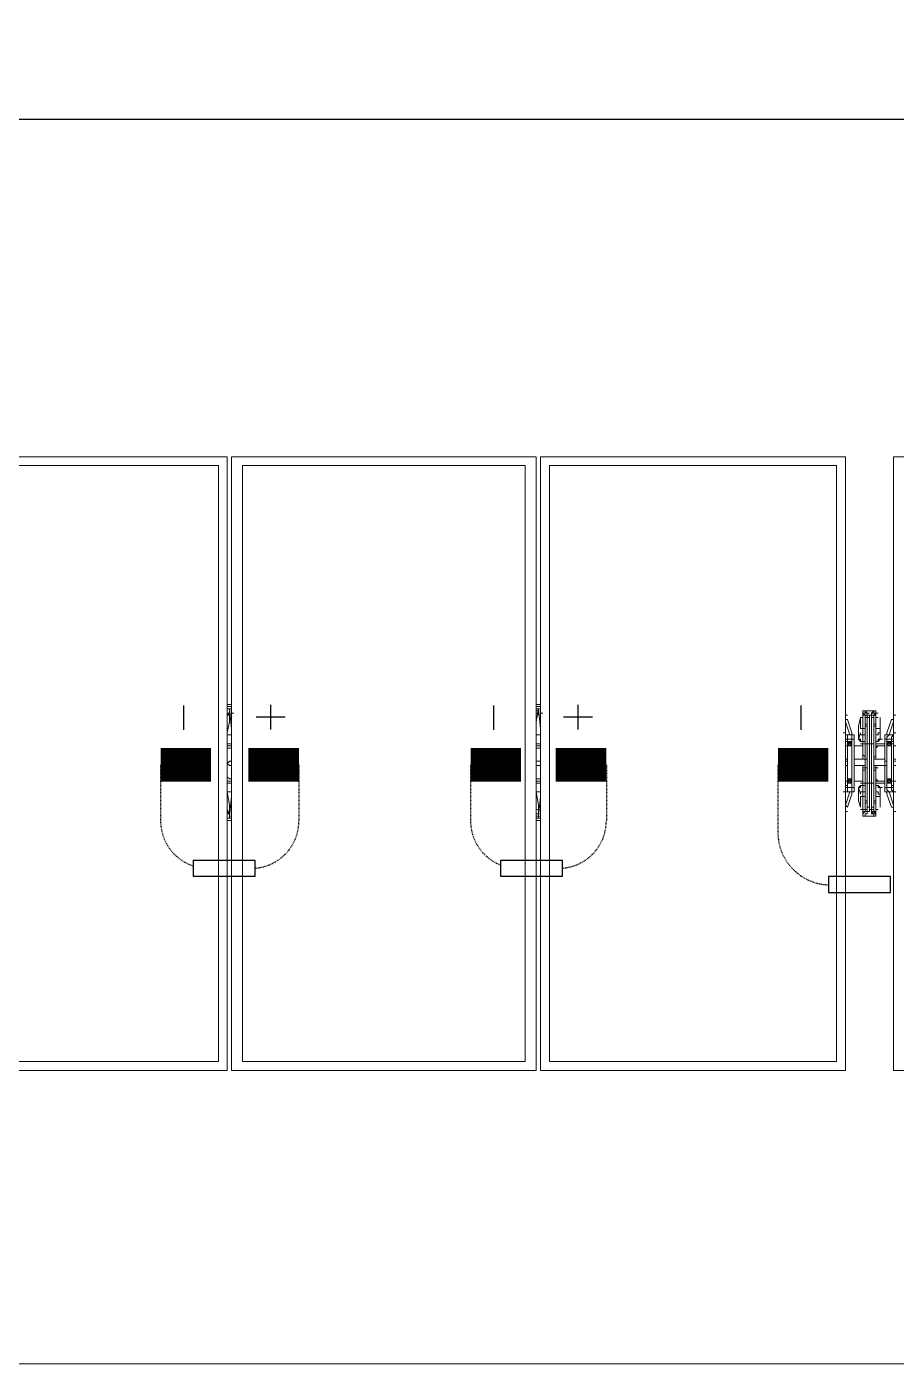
# Model space of a CAD drawing. Header units: feet. Extents: x -9903 to 12307, y -41 to 4121.
# Drawn here: x 777 to 905.3, y 3621.3 to 3818.6 of the extents above; entities that cross this region are included whole.
import ezdxf
from ezdxf.lldxf.tags import DXFTag

# ---------------------------------------------------------------- set-up
doc = ezdxf.new("R2010")
doc.units = ezdxf.units.FT
doc.header["$MEASUREMENT"] = 0
doc.linetypes.add('HIDDEN', pattern=[0.375, 0.25, -0.125])
for name, color, linetype in [('E-HARN-COMP', 8, 'Continuous'), ('E-TRNK-CABL-NEG', 6, 'HIDDEN'), ('E-TRUNK-CABLE-POS', 6, 'HIDDEN'), ('G-ANNO-TEXT', 1, 'Continuous'), ('Polarity-Text', 7, 'Continuous'), ('PV-DC-CABL-UG-', 10, 'DC-')]:
    doc.layers.add(name, color=color, linetype=linetype)
doc.styles.add('NEI-A', font='arial.ttf')
tags = doc.linetypes.add('DC-', pattern='A,0.176989,-0.049113,["DC-",NEI-A,S=0.1,R=0,X=0,Y=-0.05],-0.049113,-0.250887,0.176989', length=0.703091).pattern_tags.tags
tags[6] = DXFTag(74, 10)

# ---------------------------------------------------------------- blocks, each defined once
blk = doc.blocks.new('A$C4742fff2')
at = {"lineweight": 5}
for points in [[(3.6032, 0.4666), (3.6032, 0), (3.3732, 0), (3.3732, 0.4666)], [(3.5965, 0.46), (3.3799, 0.46), (3.3799, 0.0067), (3.5965, 0.0067)], [(3.8382, 0.4666), (3.6065, 0.4666), (3.6065, 0), (3.8382, 0)], [(3.8298, 0.0067), (3.8298, 0.46), (3.6149, 0.46), (3.6149, 0.0067)], [(4.0732, 0), (3.8415, 0), (3.8415, 0.4666), (4.0732, 0.4666)], [(4.0665, 0.0067), (4.0665, 0.46), (3.8482, 0.46), (3.8482, 0.0067)], [(4.1098, 0), (4.3415, 0), (4.3415, 0.4666), (4.1098, 0.4666)], [(4.0732, 0.2683), (4.0732, 0.27), (4.0732, 0.2767), (4.0732, 0.27)], [(4.1098, 0.27), (4.1098, 0.2683), (4.1098, 0.27), (4.1098, 0.2767)], [(4.0732, 0.2167), (4.0732, 0.215), (4.0748, 0.215), (4.0782, 0.215), (4.0798, 0.215), (4.0798, 0.2517), (4.0782, 0.2517), (4.0798, 0.2517), (4.0798, 0.255), (4.0782, 0.255), (4.0782, 0.2517), (4.0748, 0.2517), (4.0748, 0.25), (4.0732, 0.25), (4.0732, 0.2517), (4.0732, 0.25), (4.0748, 0.25), (4.0748, 0.2517), (4.0782, 0.2517), (4.0782, 0.255), (4.0765, 0.255), (4.0782, 0.255), (4.0782, 0.2567), (4.0748, 0.2667), (4.0782, 0.2567), (4.0782, 0.255), (4.0765, 0.255), (4.0732, 0.255), (4.0748, 0.255), (4.0748, 0.2517), (4.0732, 0.2517), (4.0732, 0.2533), (4.0732, 0.2517), (4.0748, 0.2517), (4.0748, 0.255), (4.0732, 0.255), (4.0765, 0.255), (4.0782, 0.255), (4.0782, 0.2567), (4.0782, 0.255), (4.0798, 0.255), (4.0782, 0.255), (4.0798, 0.255), (4.0798, 0.2517), (4.0782, 0.2517), (4.0798, 0.2517), (4.0798, 0.215), (4.0782, 0.215), (4.0748, 0.215), (4.0748, 0.2117), (4.0732, 0.2117), (4.0765, 0.2117), (4.0782, 0.2117), (4.0782, 0.21), (4.0748, 0.2), (4.0782, 0.21), (4.0782, 0.2117), (4.0765, 0.2117), (4.0782, 0.2117), (4.0782, 0.21), (4.0782, 0.2117), (4.0798, 0.2117), (4.0798, 0.215), (4.0782, 0.215), (4.0782, 0.2117), (4.0765, 0.2117), (4.0732, 0.2117), (4.0748, 0.2117), (4.0748, 0.215), (4.0732, 0.215)], [(4.0848, 0.2517), (4.0848, 0.25), (4.0832, 0.2517), (4.0848, 0.25), (4.0832, 0.2517), (4.0832, 0.2617), (4.0832, 0.2517), (4.0832, 0.2533), (4.0832, 0.2517), (4.0832, 0.2617), (4.0848, 0.2683), (4.0832, 0.2617), (4.0832, 0.2517), (4.0848, 0.25), (4.0832, 0.2517), (4.0848, 0.25), (4.0848, 0.2517), (4.0832, 0.2517)], [(4.0865, 0.2683), (4.0865, 0.26), (4.0865, 0.2683), (4.0848, 0.2683), (4.0848, 0.26), (4.0848, 0.2683)], [(4.0898, 0.2733), (4.0882, 0.2733)], [(4.0898, 0.2683), (4.0898, 0.2483), (4.0882, 0.2483), (4.0882, 0.2683)], [(4.0898, 0.2683), (4.0898, 0.2483), (4.0882, 0.2483), (4.0882, 0.2683)], [(4.0948, 0.2683), (4.0932, 0.2683), (4.0932, 0.2717), (4.0948, 0.2733), (4.0948, 0.2717), (4.0948, 0.2733), (4.0965, 0.2733), (4.0948, 0.2733), (4.0965, 0.2733), (4.0948, 0.2733), (4.0932, 0.2717), (4.0948, 0.2717), (4.0932, 0.2717), (4.0948, 0.2717), (4.0932, 0.2717), (4.0932, 0.2683), (4.0948, 0.2683), (4.0948, 0.27), (4.0932, 0.27), (4.0948, 0.27), (4.0965, 0.27), (4.0948, 0.27), (4.0965, 0.27), (4.0965, 0.2717), (4.0982, 0.2717), (4.0965, 0.2717), (4.0965, 0.2733), (4.0948, 0.2733), (4.0965, 0.2733), (4.0948, 0.2733), (4.0965, 0.2733), (4.0965, 0.2717), (4.0965, 0.27), (4.0948, 0.27)], [(4.0948, 0.2717), (4.0965, 0.2717), (4.0948, 0.2717), (4.0932, 0.2717)], [(4.0965, 0.2717), (4.0948, 0.2717)], [(4.0982, 0.2683), (4.0965, 0.2683), (4.0965, 0.26), (4.0965, 0.2567), (4.0965, 0.26), (4.0965, 0.2683)], [(4.0998, 0.2683), (4.0998, 0.2617), (4.0998, 0.2517), (4.0982, 0.2517), (4.0982, 0.25), (4.0965, 0.25), (4.0982, 0.25), (4.0982, 0.2517), (4.0998, 0.2517), (4.0998, 0.2617), (4.0998, 0.2683), (4.0998, 0.26), (4.0965, 0.26), (4.0998, 0.26)], [(4.1048, 0.2517), (4.1048, 0.2533), (4.1065, 0.255), (4.1098, 0.255), (4.1082, 0.2533), (4.1082, 0.2517), (4.1048, 0.2517), (4.1032, 0.2517), (4.1032, 0.255), (4.1048, 0.255), (4.1032, 0.255), (4.1032, 0.2517), (4.1048, 0.2517), (4.1048, 0.2533), (4.1065, 0.255), (4.1048, 0.255), (4.1048, 0.2567), (4.1082, 0.2667), (4.1048, 0.2567), (4.1048, 0.255), (4.1065, 0.255), (4.1098, 0.255), (4.1082, 0.2533), (4.1082, 0.2517), (4.1098, 0.2517), (4.1098, 0.2533), (4.1098, 0.2517), (4.1098, 0.25), (4.1098, 0.2517), (4.1082, 0.2517), (4.1082, 0.25), (4.1098, 0.25), (4.1098, 0.2167), (4.1082, 0.2167), (4.1098, 0.2167), (4.1098, 0.25), (4.1082, 0.25), (4.1082, 0.2517)], [(4.0832, 0.26), (4.0832, 0.2583)], [(4.0848, 0.2567), (4.0832, 0.2517), (4.0848, 0.2517), (4.0848, 0.25), (4.0865, 0.25), (4.0865, 0.255), (4.0848, 0.255)], [(4.0848, 0.2567), (4.0832, 0.2517), (4.0848, 0.2517), (4.0848, 0.25), (4.0865, 0.25), (4.0865, 0.255), (4.0848, 0.255)], [(4.0848, 0.26), (4.0865, 0.26), (4.0865, 0.2567), (4.0865, 0.26)], [(4.0898, 0.2633), (4.0882, 0.2633)], [(4.0898, 0.2617), (4.0882, 0.2617)], [(4.0965, 0.2633), (4.0948, 0.2633)], [(4.0965, 0.24), (4.0965, 0.2617), (4.0948, 0.2617), (4.0965, 0.2617), (4.0965, 0.24), (4.0965, 0.2383), (4.0948, 0.2383), (4.0965, 0.2383)], [(4.0998, 0.2517), (4.0998, 0.2567), (4.0982, 0.2567), (4.0982, 0.255), (4.0965, 0.255), (4.0965, 0.25), (4.0965, 0.255), (4.0982, 0.255), (4.0982, 0.2567), (4.0998, 0.2567), (4.0998, 0.2517), (4.0982, 0.25), (4.0998, 0.2517), (4.0998, 0.2617), (4.0998, 0.2517), (4.1015, 0.2517)], [(4.0998, 0.2583), (4.0998, 0.26)], [(4.1048, 0.2567), (4.1048, 0.255), (4.1065, 0.255), (4.1082, 0.255), (4.1065, 0.255), (4.1048, 0.255)], [(4.0782, 0.25), (4.0782, 0.2483), (4.0782, 0.2467), (4.0765, 0.2467), (4.0748, 0.2467), (4.0732, 0.2467), (4.0748, 0.2467), (4.0765, 0.2467), (4.0782, 0.2467), (4.0782, 0.2483), (4.0765, 0.2483), (4.0748, 0.2483), (4.0748, 0.2467), (4.0765, 0.2467), (4.0782, 0.2467), (4.0782, 0.2483), (4.0765, 0.2483), (4.0748, 0.2483), (4.0748, 0.25), (4.0765, 0.25)], [(4.0748, 0.2167), (4.0748, 0.215), (4.0748, 0.2167), (4.0732, 0.2167), (4.0732, 0.25), (4.0732, 0.2167)], [(4.0765, 0.25), (4.0748, 0.2483), (4.0765, 0.2467), (4.0782, 0.2483)], [(4.0765, 0.25), (4.0748, 0.2483), (4.0765, 0.2467), (4.0782, 0.2483)], [(4.0765, 0.2483), (4.0782, 0.2483), (4.0782, 0.2467), (4.0765, 0.2467), (4.0748, 0.2467), (4.0748, 0.2483)], [(4.0782, 0.2483), (4.0765, 0.2483)], [(4.0782, 0.2483), (4.0765, 0.2483)], [(4.0798, 0.2467), (4.0865, 0.2467)], [(4.0865, 0.2483), (4.0848, 0.2483)], [(4.0882, 0.2483), (4.0865, 0.2483)], [(4.0965, 0.2483), (4.0982, 0.2483), (4.1032, 0.2483)], [(4.0965, 0.2483), (4.0982, 0.2483), (4.1032, 0.2483)], [(4.0965, 0.2467), (4.1032, 0.2467)], [(4.0965, 0.245), (4.0982, 0.2467)], [(4.1015, 0.2517), (4.0998, 0.2517), (4.0982, 0.25), (4.0982, 0.2517), (4.0982, 0.25), (4.0998, 0.2517), (4.0998, 0.2533), (4.0998, 0.2517)], [(4.0998, 0.2517), (4.0982, 0.25)], [(4.0998, 0.2483), (4.0982, 0.2483)], [(4.0998, 0.2483), (4.0982, 0.2483)], [(4.1048, 0.215), (4.1032, 0.215), (4.1032, 0.2117), (4.1048, 0.2117), (4.1065, 0.2117), (4.1048, 0.2133), (4.1048, 0.215), (4.1032, 0.215), (4.1032, 0.2517), (4.1048, 0.2517), (4.1032, 0.2517), (4.1032, 0.215), (4.1048, 0.215), (4.1082, 0.215), (4.1082, 0.2167), (4.1082, 0.215)], [(4.1082, 0.2483), (4.1065, 0.25), (4.1065, 0.2483), (4.1048, 0.2483), (4.1048, 0.2467), (4.1065, 0.2467), (4.1082, 0.2467)], [(4.1065, 0.25), (4.1048, 0.2483), (4.1065, 0.2467), (4.1082, 0.2483)], [(4.1082, 0.2467), (4.1082, 0.2483), (4.1065, 0.25), (4.1065, 0.2483), (4.1082, 0.2483), (4.1065, 0.2483), (4.1082, 0.2483), (4.1065, 0.2483), (4.1082, 0.2483), (4.1065, 0.2483), (4.1082, 0.2483), (4.1065, 0.2483), (4.1048, 0.2483), (4.1048, 0.2467), (4.1065, 0.2467)], [(4.1065, 0.25), (4.1048, 0.2483), (4.1065, 0.2467), (4.1082, 0.2483)], [(4.1082, 0.25), (4.1082, 0.2483), (4.1082, 0.25), (4.1065, 0.25)], [(4.1082, 0.2467), (4.1065, 0.2467), (4.1082, 0.2467), (4.1082, 0.2483), (4.1098, 0.2483), (4.1082, 0.2483)], [(4.1115, 0.2467), (4.1098, 0.2467)], [(3.6049, 0.235), (3.6032, 0.2333), (3.6049, 0.2317), (3.6065, 0.2317), (3.6065, 0.2333), (3.6065, 0.235)], [(3.8398, 0.235), (3.8382, 0.235), (3.8382, 0.2317), (3.8415, 0.2317), (3.8415, 0.2333), (3.8415, 0.235)], [(4.0748, 0.2367), (4.0732, 0.2367)], [(4.0748, 0.235), (4.0732, 0.235)], [(4.0798, 0.2367), (4.0882, 0.2367), (4.0865, 0.2367), (4.0882, 0.2367), (4.0898, 0.2367), (4.0882, 0.2367)], [(4.0798, 0.235), (4.0798, 0.2317), (4.0882, 0.2317), (4.0798, 0.2317)], [(4.0882, 0.2367), (4.0865, 0.2367)], [(4.0898, 0.2367), (4.0882, 0.2367), (4.0865, 0.2367), (4.0882, 0.2367)], [(4.0882, 0.2367), (4.0865, 0.2367)], [(4.0948, 0.2367), (4.1032, 0.2367)], [(4.0982, 0.2367), (4.0965, 0.2367), (4.0965, 0.24), (4.0965, 0.2367)], [(4.0982, 0.2367), (4.0965, 0.2367)], [(4.1032, 0.2317), (4.1032, 0.235), (4.1048, 0.235), (4.1032, 0.235)], [(4.1115, 0.2367), (4.1098, 0.2367)], [(4.1115, 0.235), (4.1098, 0.235)], [(4.0748, 0.2317), (4.0732, 0.2317)], [(4.0748, 0.2317), (4.0732, 0.2317)], [(4.0898, 0.23), (4.0882, 0.23), (4.0865, 0.23), (4.0865, 0.2267), (4.0865, 0.23), (4.0865, 0.2317), (4.0865, 0.23), (4.0882, 0.23), (4.0898, 0.23), (4.0882, 0.23)], [(4.0865, 0.2317), (4.0865, 0.23)], [(4.0865, 0.23), (4.0865, 0.2267)], [(4.1048, 0.2317), (4.1032, 0.2317), (4.0948, 0.2317), (4.1032, 0.2317)], [(4.0965, 0.2267), (4.0965, 0.205), (4.0948, 0.205), (4.0965, 0.205), (4.0965, 0.2267), (4.0965, 0.2283), (4.0948, 0.2283), (4.0965, 0.2283)], [(4.0965, 0.23), (4.0982, 0.23), (4.0965, 0.23), (4.0965, 0.2317)], [(4.0965, 0.2267), (4.0965, 0.23)], [(4.1115, 0.2317), (4.1098, 0.2317)], [(4.1115, 0.2317), (4.1098, 0.2317)], [(4.0765, 0.2183), (4.0782, 0.2183), (4.0782, 0.22), (4.0765, 0.22), (4.0748, 0.22), (4.0732, 0.22), (4.0748, 0.22), (4.0765, 0.22), (4.0782, 0.22), (4.0765, 0.22), (4.0782, 0.22), (4.0765, 0.22), (4.0782, 0.22), (4.0765, 0.22), (4.0782, 0.22), (4.0765, 0.22), (4.0782, 0.22), (4.0782, 0.2183), (4.0765, 0.2183), (4.0748, 0.2183), (4.0748, 0.22), (4.0748, 0.2217), (4.0765, 0.2217), (4.0782, 0.2217), (4.0782, 0.22), (4.0782, 0.2183)], [(4.0732, 0.215), (4.0732, 0.2133)], [(4.0765, 0.2217), (4.0748, 0.22), (4.0765, 0.2183), (4.0782, 0.22)], [(4.0765, 0.2217), (4.0748, 0.22), (4.0765, 0.2183), (4.0782, 0.22)], [(4.0765, 0.2183), (4.0748, 0.2183), (4.0748, 0.22), (4.0748, 0.2183)], [(4.0782, 0.22), (4.0765, 0.22)], [(4.0782, 0.22), (4.0765, 0.22)], [(4.0782, 0.215), (4.0798, 0.215), (4.0798, 0.2117), (4.0782, 0.2117)], [(4.0865, 0.2117), (4.0865, 0.2083), (4.0865, 0.2117), (4.0848, 0.2117), (4.0848, 0.21), (4.0832, 0.215), (4.0832, 0.2133), (4.0832, 0.215), (4.0848, 0.215), (4.0848, 0.2167), (4.0865, 0.2167), (4.0865, 0.2117), (4.0865, 0.2167), (4.0848, 0.2167), (4.0848, 0.215), (4.0832, 0.215), (4.0848, 0.2167), (4.0832, 0.215), (4.0848, 0.21), (4.0848, 0.2117)], [(4.0832, 0.215), (4.0848, 0.2167), (4.0848, 0.215), (4.0848, 0.2167), (4.0832, 0.215), (4.0848, 0.2167)], [(4.0832, 0.215), (4.0832, 0.205), (4.0832, 0.215), (4.0832, 0.205), (4.0848, 0.2), (4.0848, 0.2083), (4.0865, 0.2083), (4.0865, 0.1983), (4.0848, 0.1983), (4.0865, 0.1983), (4.0865, 0.2083), (4.0848, 0.2083), (4.0848, 0.2), (4.0832, 0.205)], [(4.0982, 0.22), (4.1032, 0.22), (4.0965, 0.22), (4.1032, 0.22), (4.0982, 0.22), (4.0965, 0.2217)], [(4.0982, 0.2183), (4.0998, 0.2183), (4.0982, 0.2183), (4.0965, 0.2183), (4.1032, 0.2183), (4.0965, 0.2183)], [(4.0965, 0.2083), (4.0965, 0.2117), (4.0965, 0.2167), (4.0982, 0.2167), (4.0982, 0.215), (4.0998, 0.215), (4.0998, 0.21), (4.0998, 0.215), (4.0982, 0.215), (4.0982, 0.2167), (4.0965, 0.2167), (4.0965, 0.2117), (4.0982, 0.2117), (4.0982, 0.21), (4.0998, 0.21), (4.0998, 0.2083), (4.0998, 0.21), (4.0982, 0.21), (4.0982, 0.2117), (4.0965, 0.2117)], [(4.0998, 0.2183), (4.0982, 0.2183)], [(4.0982, 0.2167), (4.0998, 0.215)], [(4.0982, 0.2167), (4.0998, 0.215), (4.0998, 0.205), (4.0998, 0.215), (4.0998, 0.2133), (4.0998, 0.215), (4.0998, 0.2), (4.0998, 0.215), (4.0982, 0.2167), (4.0998, 0.215), (4.0982, 0.2167), (4.0982, 0.215)], [(4.1015, 0.215), (4.0998, 0.215)], [(4.1048, 0.2117), (4.1048, 0.21), (4.1048, 0.2117), (4.1032, 0.2117), (4.1032, 0.215), (4.1048, 0.215), (4.1048, 0.2133), (4.1065, 0.2117)], [(4.1065, 0.2217), (4.1048, 0.22), (4.1065, 0.2183), (4.1082, 0.22)], [(4.1048, 0.2217), (4.1048, 0.22), (4.1048, 0.2183), (4.1065, 0.2183), (4.1048, 0.2183), (4.1048, 0.22), (4.1065, 0.22), (4.1082, 0.22), (4.1065, 0.22), (4.1082, 0.22), (4.1065, 0.22), (4.1082, 0.22), (4.1065, 0.22), (4.1082, 0.22), (4.1065, 0.22), (4.1082, 0.22), (4.1082, 0.2217), (4.1065, 0.2217)], [(4.1098, 0.22), (4.1115, 0.22), (4.1098, 0.22), (4.1082, 0.22), (4.1082, 0.2183), (4.1082, 0.22), (4.1065, 0.2217), (4.1065, 0.22), (4.1082, 0.22), (4.1065, 0.22), (4.1082, 0.22), (4.1065, 0.22), (4.1082, 0.22), (4.1065, 0.22), (4.1082, 0.22), (4.1065, 0.22), (4.1048, 0.22), (4.1048, 0.2183), (4.1065, 0.2183), (4.1048, 0.2183), (4.1048, 0.22), (4.1048, 0.2217), (4.1065, 0.2217), (4.1082, 0.2217), (4.1082, 0.22), (4.1065, 0.2217), (4.1065, 0.22), (4.1082, 0.22)], [(4.1065, 0.2217), (4.1048, 0.22), (4.1065, 0.2183), (4.1082, 0.22)], [(4.1065, 0.2117), (4.1098, 0.2117), (4.1082, 0.2133), (4.1082, 0.215), (4.1098, 0.215), (4.1098, 0.2133), (4.1098, 0.215), (4.1082, 0.215), (4.1082, 0.2133), (4.1098, 0.2117), (4.1065, 0.2117), (4.1048, 0.2117), (4.1048, 0.21), (4.1082, 0.2), (4.1048, 0.21), (4.1048, 0.2117), (4.1065, 0.2117), (4.1082, 0.2117)], [(4.1082, 0.2183), (4.1065, 0.2183), (4.1082, 0.2183), (4.1065, 0.2183), (4.1082, 0.2183), (4.1082, 0.22)], [(4.1098, 0.215), (4.1098, 0.2167)], [(4.0832, 0.21), (4.0832, 0.2083)], [(4.0898, 0.205), (4.0882, 0.205)], [(4.0982, 0.1983), (4.0965, 0.1983), (4.0982, 0.1983), (4.0965, 0.1983), (4.0965, 0.2083), (4.0998, 0.2083), (4.0998, 0.2), (4.0998, 0.2083), (4.0965, 0.2083), (4.0965, 0.1983)], [(4.0732, 0.1967), (4.0732, 0.1983), (4.0732, 0.1967), (4.0732, 0.19)], [(4.0865, 0.1933), (4.0865, 0.195), (4.0882, 0.1967), (4.0882, 0.1983), (4.0865, 0.1983), (4.0882, 0.1983), (4.0882, 0.1967), (4.0865, 0.195)], [(4.0882, 0.1933), (4.0865, 0.1933), (4.0882, 0.1933), (4.0898, 0.1933), (4.0882, 0.1933), (4.0898, 0.1933), (4.0882, 0.1933), (4.0882, 0.195), (4.0898, 0.195), (4.0882, 0.195), (4.0898, 0.195), (4.0882, 0.195)], [(4.0898, 0.2033), (4.0882, 0.2033)], [(4.0898, 0.1967), (4.0898, 0.195), (4.0882, 0.195), (4.0898, 0.195)], [(4.0915, 0.1967), (4.0898, 0.1967)], [(4.0932, 0.1983), (4.0915, 0.1983)], [(4.0948, 0.2), (4.0932, 0.2)], [(4.0948, 0.195), (4.0932, 0.195)], [(4.0965, 0.2033), (4.0948, 0.2033)], [(4.0965, 0.195), (4.0948, 0.195)], [(4.0965, 0.195), (4.0948, 0.195)], [(4.1098, 0.19), (4.1098, 0.1967), (4.1098, 0.1983), (4.1098, 0.1967)]]:
    blk.add_lwpolyline(points, close=True, dxfattribs=at)
for points in [[(4.0665, 0.0067), (4.0665, 0.46)], [(4.0732, 0), (4.0732, 0.4666)], [(4.1098, 0.4666), (4.1098, 0)], [(3.6065, 0.2783), (3.6032, 0.2783)], [(3.6032, 0.27), (3.6049, 0.2717), (3.6049, 0.275), (3.6065, 0.275)], [(3.6049, 0.255), (3.6032, 0.255), (3.6032, 0.2567), (3.6049, 0.265), (3.6049, 0.275)], [(3.8415, 0.2783), (3.8382, 0.2783)], [(3.8398, 0.255), (3.8382, 0.255), (3.8382, 0.265), (3.8398, 0.275), (3.8415, 0.275), (3.8398, 0.275), (3.8398, 0.2733), (3.8382, 0.2733), (3.8382, 0.2717), (3.8382, 0.27)], [(3.6065, 0.27), (3.6065, 0.2733)], [(3.8398, 0.27), (3.8398, 0.2733)], [(4.0732, 0.2667), (4.0732, 0.2667)], [(4.0732, 0.2667), (4.0732, 0.2667)], [(4.0882, 0.2683), (4.0882, 0.27), (4.0865, 0.2717), (4.0865, 0.2733), (4.0882, 0.2733), (4.0882, 0.2717), (4.0898, 0.2717), (4.0898, 0.2683), (4.0915, 0.2683), (4.0915, 0.27), (4.0898, 0.27), (4.0915, 0.27), (4.0932, 0.27), (4.0948, 0.27)], [(4.0898, 0.2733), (4.0882, 0.2733), (4.0898, 0.2717), (4.0898, 0.2683), (4.0915, 0.2683), (4.0915, 0.2483), (4.0915, 0.2683), (4.0915, 0.27), (4.0898, 0.27), (4.0882, 0.27), (4.0865, 0.27), (4.0865, 0.2717), (4.0882, 0.2717), (4.0882, 0.2733), (4.0865, 0.2733), (4.0865, 0.2717), (4.0882, 0.27), (4.0882, 0.2683)], [(4.0865, 0.2617), (4.0865, 0.24), (4.0865, 0.2367), (4.0865, 0.24), (4.0865, 0.2367), (4.0865, 0.24), (4.0882, 0.2383), (4.0865, 0.24), (4.0865, 0.2617), (4.0865, 0.2717), (4.0865, 0.27), (4.0882, 0.27)], [(4.0865, 0.2717), (4.0882, 0.2717)], [(4.0865, 0.2717), (4.0865, 0.2617)], [(4.0898, 0.2), (4.0915, 0.2), (4.0915, 0.1967), (4.0898, 0.1967), (4.0898, 0.195), (4.0882, 0.195), (4.0882, 0.1933), (4.0932, 0.1933), (4.0948, 0.1933), (4.0965, 0.1933), (4.0948, 0.1933), (4.0948, 0.195), (4.0932, 0.195), (4.0932, 0.1967), (4.0932, 0.195), (4.0948, 0.195), (4.0932, 0.1967), (4.0932, 0.195), (4.0932, 0.1967), (4.0948, 0.1967), (4.0932, 0.1967), (4.0948, 0.1967), (4.0932, 0.1967), (4.0932, 0.1983), (4.0932, 0.2183), (4.0915, 0.2183), (4.0915, 0.2483), (4.0932, 0.2483), (4.0932, 0.2683), (4.0948, 0.2683), (4.0948, 0.2483), (4.0932, 0.2483), (4.0932, 0.2183), (4.0948, 0.2183), (4.0948, 0.2483), (4.0948, 0.2183), (4.0932, 0.2183), (4.0932, 0.2483), (4.0948, 0.2483), (4.0948, 0.2683), (4.0932, 0.2683), (4.0932, 0.2483), (4.0915, 0.2483), (4.0915, 0.2183), (4.0932, 0.2183), (4.0932, 0.1983), (4.0948, 0.1983), (4.0948, 0.2183), (4.0948, 0.1983), (4.0932, 0.1983), (4.0932, 0.1967), (4.0948, 0.1967), (4.0932, 0.1967), (4.0948, 0.195), (4.0948, 0.1933), (4.0948, 0.195), (4.0948, 0.1933), (4.0965, 0.1933), (4.0965, 0.195), (4.0965, 0.1967), (4.0948, 0.1967), (4.0932, 0.1967), (4.0948, 0.1967), (4.0965, 0.1967), (4.0965, 0.195), (4.0965, 0.1967), (4.0948, 0.1967), (4.0965, 0.1967), (4.0965, 0.205), (4.0965, 0.1967), (4.0965, 0.195), (4.0948, 0.1967), (4.0948, 0.1983), (4.0948, 0.1967), (4.0965, 0.195), (4.0965, 0.1933), (4.0948, 0.1933), (4.0932, 0.1933), (4.0882, 0.1933), (4.0882, 0.195), (4.0898, 0.195), (4.0898, 0.1967), (4.0915, 0.1967), (4.0898, 0.1967), (4.0882, 0.1967), (4.0898, 0.1967), (4.0898, 0.1983), (4.0898, 0.1967), (4.0882, 0.1967), (4.0865, 0.1967), (4.0865, 0.195), (4.0865, 0.1967), (4.0865, 0.205), (4.0865, 0.2267), (4.0865, 0.2283), (4.0882, 0.2283)], [(4.0898, 0.2717), (4.0882, 0.2733)], [(4.0882, 0.2733), (4.0898, 0.2733)], [(4.0882, 0.2733), (4.0898, 0.2733)], [(4.0882, 0.2733), (4.0898, 0.2733)], [(4.0882, 0.2733), (4.0898, 0.2733)], [(4.0882, 0.2733), (4.0898, 0.2733)], [(4.0882, 0.2717), (4.0898, 0.2717), (4.0882, 0.2717)], [(4.0882, 0.2717), (4.0898, 0.2717)], [(4.0882, 0.2717), (4.0898, 0.2717), (4.0882, 0.2717)], [(4.0882, 0.27), (4.0898, 0.27)], [(4.0948, 0.2733), (4.0898, 0.2733)], [(4.0948, 0.2733), (4.0898, 0.2733)], [(4.0898, 0.2717), (4.0915, 0.2717)], [(4.0898, 0.2717), (4.0915, 0.2717)], [(4.0898, 0.2717), (4.0915, 0.2717)], [(4.0898, 0.2717), (4.0915, 0.2717)], [(4.0898, 0.2717), (4.0915, 0.2717)], [(4.0898, 0.2717), (4.0915, 0.2717)], [(4.0898, 0.2717), (4.0915, 0.2717)], [(4.0898, 0.2717), (4.0915, 0.2717)], [(4.0898, 0.27), (4.0915, 0.27)], [(4.0915, 0.27), (4.0932, 0.27)], [(4.0932, 0.2717), (4.0948, 0.2717)], [(4.0932, 0.2717), (4.0948, 0.2717)], [(4.0932, 0.27), (4.0948, 0.27)], [(4.0965, 0.2717), (4.0948, 0.27)], [(4.0965, 0.2717), (4.0948, 0.27)], [(4.0965, 0.2617), (4.0965, 0.2717)], [(4.0965, 0.2617), (4.0965, 0.2717)], [(4.0982, 0.2683), (4.0982, 0.2683)], [(4.0982, 0.2683), (4.0982, 0.2683)], [(4.1098, 0.2667), (4.1098, 0.2667)], [(4.1098, 0.2667), (4.1098, 0.2667)], [(3.6049, 0.2483), (3.6032, 0.2483), (3.6032, 0.255)], [(3.8398, 0.2483), (3.8382, 0.2483), (3.8382, 0.255)], [(4.0832, 0.2617), (4.0832, 0.2617)], [(4.0832, 0.2617), (4.0832, 0.2617)], [(4.0998, 0.2617), (4.0998, 0.2617)], [(4.0998, 0.2617), (4.0998, 0.2617)], [(3.6065, 0.2483), (3.6032, 0.2483)], [(3.6065, 0.2467), (3.6032, 0.2467), (3.6049, 0.2467)], [(3.6032, 0.2467), (3.6032, 0.245), (3.6065, 0.245)], [(3.8415, 0.2483), (3.8382, 0.2483)], [(3.8415, 0.2467), (3.8382, 0.2467), (3.8398, 0.2467)], [(3.8382, 0.2467), (3.8382, 0.245), (3.8415, 0.245)], [(4.0748, 0.25), (4.0748, 0.25)], [(4.0748, 0.25), (4.0748, 0.2483)], [(4.0748, 0.25), (4.0748, 0.25)], [(4.0765, 0.25), (4.0748, 0.25)], [(4.0748, 0.2483), (4.0765, 0.2483)], [(4.0748, 0.2483), (4.0748, 0.2467)], [(4.0748, 0.2483), (4.0748, 0.2483)], [(4.0748, 0.2483), (4.0748, 0.2467)], [(4.0748, 0.2483), (4.0748, 0.2483)], [(4.0748, 0.2467), (4.0748, 0.2467)], [(4.0748, 0.2467), (4.0748, 0.2467)], [(4.0765, 0.25), (4.0765, 0.2483), (4.0765, 0.25)], [(4.0765, 0.25), (4.0765, 0.25)], [(4.0765, 0.25), (4.0765, 0.2483), (4.0765, 0.25)], [(4.0765, 0.25), (4.0765, 0.25)], [(4.0782, 0.25), (4.0765, 0.25)], [(4.0765, 0.2483), (4.0782, 0.2483)], [(4.0765, 0.2483), (4.0782, 0.2483)], [(4.0765, 0.2483), (4.0782, 0.2483)], [(4.0765, 0.2483), (4.0782, 0.2483)], [(4.0765, 0.2483), (4.0782, 0.2483)], [(4.0765, 0.2483), (4.0782, 0.2483)], [(4.0765, 0.2483), (4.0782, 0.2483)], [(4.0765, 0.2483), (4.0782, 0.2483)], [(4.0765, 0.2483), (4.0782, 0.2483)], [(4.0765, 0.2483), (4.0782, 0.2483)], [(4.0765, 0.2483), (4.0782, 0.2483)], [(4.0765, 0.2483), (4.0782, 0.2483)], [(4.0765, 0.2483), (4.0782, 0.2483)], [(4.0765, 0.2467), (4.0765, 0.2467)], [(4.0765, 0.2467), (4.0765, 0.2467)], [(4.0782, 0.2517), (4.0782, 0.2517)], [(4.0782, 0.2517), (4.0782, 0.2517)], [(4.0782, 0.25), (4.0782, 0.25)], [(4.0782, 0.25), (4.0782, 0.25)], [(4.0782, 0.2483), (4.0782, 0.25)], [(4.0782, 0.2483), (4.0782, 0.2483)], [(4.0782, 0.2483), (4.0782, 0.2483)], [(4.0782, 0.2467), (4.0782, 0.2467)], [(4.0782, 0.2467), (4.0782, 0.2467)], [(4.0798, 0.2517), (4.0798, 0.2517)], [(4.0798, 0.2517), (4.0798, 0.2517)], [(4.0848, 0.2483), (4.0865, 0.2483)], [(4.0865, 0.2483), (4.0848, 0.2483)], [(4.0848, 0.2483), (4.0865, 0.2483)], [(4.0848, 0.2483), (4.0865, 0.2483)], [(4.0865, 0.2483), (4.0882, 0.2483)], [(4.0865, 0.2483), (4.0882, 0.2483)], [(4.0898, 0.2483), (4.0898, 0.2183), (4.0882, 0.2183), (4.0882, 0.2483)], [(4.0898, 0.2483), (4.0898, 0.2183), (4.0882, 0.2183), (4.0882, 0.2483)], [(4.0915, 0.2483), (4.0898, 0.2483)], [(4.0915, 0.2483), (4.0898, 0.2483)], [(4.1032, 0.2517), (4.1032, 0.2517)], [(4.1032, 0.2517), (4.1032, 0.2517)], [(4.1048, 0.25), (4.1048, 0.2483)], [(4.1048, 0.25), (4.1048, 0.25)], [(4.1065, 0.25), (4.1048, 0.25)], [(4.1048, 0.25), (4.1048, 0.2483)], [(4.1048, 0.25), (4.1048, 0.25)], [(4.1065, 0.25), (4.1048, 0.25)], [(4.1048, 0.2483), (4.1048, 0.2467)], [(4.1048, 0.2483), (4.1048, 0.2483)], [(4.1048, 0.2483), (4.1048, 0.2467)], [(4.1048, 0.2483), (4.1048, 0.2483)], [(4.1048, 0.2467), (4.1065, 0.2467)], [(4.1048, 0.2467), (4.1048, 0.2467)], [(4.1048, 0.2467), (4.1065, 0.2467)], [(4.1048, 0.2467), (4.1048, 0.2467)], [(4.1065, 0.25), (4.1065, 0.25)], [(4.1065, 0.25), (4.1065, 0.25)], [(4.1065, 0.2483), (4.1082, 0.2483)], [(4.1065, 0.2483), (4.1082, 0.2483)], [(4.1065, 0.2483), (4.1082, 0.2483)], [(4.1065, 0.2483), (4.1082, 0.2483)], [(4.1065, 0.2483), (4.1082, 0.2483)], [(4.1065, 0.2483), (4.1082, 0.2483)], [(4.1065, 0.2483), (4.1082, 0.2483)], [(4.1065, 0.2483), (4.1082, 0.2483)], [(4.1065, 0.2483), (4.1082, 0.2483)], [(4.1065, 0.2483), (4.1082, 0.2483)], [(4.1065, 0.2467), (4.1065, 0.2467)], [(4.1065, 0.2467), (4.1065, 0.2467)], [(4.1082, 0.25), (4.1082, 0.25)], [(4.1082, 0.25), (4.1082, 0.25)], [(4.1082, 0.2483), (4.1082, 0.2483)], [(4.1082, 0.2483), (4.1082, 0.2483)], [(4.1082, 0.2467), (4.1082, 0.2467)], [(4.1082, 0.2467), (4.1082, 0.2467)], [(4.0965, 0.2367), (4.0965, 0.24)], [(4.0965, 0.24), (4.0965, 0.2367)], [(4.0965, 0.2367), (4.0982, 0.2367)], [(4.0965, 0.2367), (4.0982, 0.2367)], [(4.0965, 0.2367), (4.0982, 0.2367)], [(4.0965, 0.2367), (4.0982, 0.2367)], [(4.0882, 0.1967), (4.0865, 0.1967), (4.0865, 0.195), (4.0865, 0.1967), (4.0865, 0.205), (4.0865, 0.2267), (4.0865, 0.2283), (4.0882, 0.2283)], [(4.0965, 0.23), (4.0965, 0.2317)], [(4.0965, 0.2317), (4.0965, 0.23)], [(4.0965, 0.23), (4.0965, 0.2267)], [(4.0965, 0.23), (4.0965, 0.2267)], [(4.0965, 0.23), (4.0982, 0.23)], [(4.0965, 0.23), (4.0982, 0.23)], [(3.6065, 0.2233), (3.6065, 0.2217), (3.6049, 0.2217), (3.6032, 0.2233), (3.6032, 0.22)], [(3.6065, 0.2183), (3.6032, 0.2183), (3.6032, 0.22), (3.6065, 0.22)], [(3.6049, 0.1933), (3.6049, 0.2017), (3.6032, 0.2117), (3.6032, 0.2183)], [(3.8415, 0.2233), (3.8415, 0.2217), (3.8382, 0.2217), (3.8382, 0.2233), (3.8382, 0.22), (3.8382, 0.2183)], [(3.8415, 0.22), (3.8382, 0.22), (3.8398, 0.22)], [(3.8415, 0.2183), (3.8382, 0.2183), (3.8382, 0.2117), (3.8398, 0.2017), (3.8398, 0.1933), (3.8415, 0.1933)], [(4.0748, 0.2217), (4.0748, 0.2217)], [(4.0748, 0.2217), (4.0748, 0.22)], [(4.0748, 0.2217), (4.0748, 0.2217)], [(4.0765, 0.2217), (4.0748, 0.2217)], [(4.0748, 0.22), (4.0748, 0.22)], [(4.0748, 0.22), (4.0748, 0.2183)], [(4.0748, 0.22), (4.0748, 0.22)], [(4.0748, 0.2183), (4.0748, 0.2183)], [(4.0748, 0.2183), (4.0765, 0.2183)], [(4.0748, 0.2183), (4.0748, 0.2183)], [(4.0765, 0.22), (4.0765, 0.2217), (4.0765, 0.22)], [(4.0765, 0.2217), (4.0765, 0.2217)], [(4.0765, 0.22), (4.0765, 0.2217), (4.0765, 0.22)], [(4.0765, 0.2217), (4.0765, 0.2217)], [(4.0782, 0.2217), (4.0765, 0.2217)], [(4.0765, 0.22), (4.0782, 0.22)], [(4.0765, 0.22), (4.0782, 0.22)], [(4.0765, 0.22), (4.0782, 0.22)], [(4.0765, 0.22), (4.0782, 0.22)], [(4.0765, 0.22), (4.0782, 0.22)], [(4.0765, 0.22), (4.0782, 0.22)], [(4.0765, 0.2183), (4.0765, 0.2183)], [(4.0765, 0.2183), (4.0782, 0.2183)], [(4.0765, 0.2183), (4.0765, 0.2183)], [(4.0782, 0.2217), (4.0782, 0.2217)], [(4.0782, 0.2217), (4.0782, 0.2217)], [(4.0782, 0.22), (4.0782, 0.2217)], [(4.0782, 0.22), (4.0782, 0.22)], [(4.0782, 0.22), (4.0782, 0.22)], [(4.0782, 0.2183), (4.0782, 0.22)], [(4.0782, 0.2183), (4.0782, 0.2183)], [(4.0782, 0.2183), (4.0782, 0.2183)], [(4.0782, 0.215), (4.0782, 0.215)], [(4.0782, 0.215), (4.0782, 0.215)], [(4.0882, 0.1967), (4.0898, 0.1967), (4.0915, 0.1967), (4.0915, 0.2), (4.0915, 0.2183), (4.0898, 0.2183), (4.0898, 0.1983), (4.0882, 0.1983), (4.0882, 0.2183), (4.0865, 0.2183), (4.0865, 0.22), (4.0798, 0.22), (4.0865, 0.22), (4.0865, 0.2183), (4.0848, 0.2183), (4.0865, 0.2183), (4.0848, 0.2183), (4.0865, 0.2183), (4.0848, 0.2183), (4.0865, 0.2183), (4.0882, 0.2183), (4.0882, 0.1983), (4.0898, 0.1983), (4.0898, 0.2183), (4.0915, 0.2183), (4.0915, 0.2), (4.0898, 0.2)], [(4.0798, 0.215), (4.0798, 0.215)], [(4.0798, 0.215), (4.0798, 0.215)], [(4.1032, 0.215), (4.1032, 0.215)], [(4.1032, 0.215), (4.1032, 0.215)], [(4.1048, 0.2217), (4.1048, 0.2217)], [(4.1048, 0.2217), (4.1048, 0.2217)], [(4.1048, 0.22), (4.1048, 0.22)], [(4.1048, 0.22), (4.1048, 0.22)], [(4.1048, 0.2183), (4.1048, 0.2183)], [(4.1048, 0.2183), (4.1048, 0.2183)], [(4.1048, 0.215), (4.1048, 0.215)], [(4.1048, 0.215), (4.1048, 0.215)], [(4.1065, 0.2217), (4.1065, 0.2217)], [(4.1065, 0.2217), (4.1065, 0.2217)], [(4.1065, 0.2183), (4.1065, 0.2183)], [(4.1065, 0.2183), (4.1065, 0.2183)], [(4.1082, 0.2217), (4.1082, 0.2217)], [(4.1082, 0.2217), (4.1082, 0.2217)], [(4.1082, 0.22), (4.1082, 0.22)], [(4.1082, 0.22), (4.1082, 0.22)], [(4.1082, 0.2183), (4.1082, 0.2183)], [(4.1082, 0.2183), (4.1082, 0.2183)], [(4.0832, 0.205), (4.0832, 0.205)], [(4.0832, 0.205), (4.0832, 0.205)], [(4.0998, 0.205), (4.0998, 0.205)], [(4.0998, 0.205), (4.0998, 0.205)], [(3.6032, 0.1983), (3.6049, 0.195), (3.6049, 0.1917), (3.6049, 0.1933), (3.6065, 0.1933), (3.6065, 0.1967)], [(3.8382, 0.1983), (3.8382, 0.195), (3.8382, 0.1933), (3.8398, 0.1933), (3.8398, 0.1917), (3.8415, 0.1917)], [(3.8398, 0.1967), (3.8398, 0.1933), (3.8398, 0.1917)], [(4.0732, 0.2), (4.0732, 0.2)], [(4.0732, 0.2), (4.0732, 0.2)], [(4.0732, 0.1967), (4.0732, 0.1967)], [(4.0732, 0.1967), (4.0732, 0.1967)], [(4.0898, 0.195), (4.0898, 0.1967)], [(4.0898, 0.195), (4.0898, 0.1967)], [(4.0982, 0.2), (4.0982, 0.2)], [(4.0982, 0.2), (4.0982, 0.2)], [(4.1098, 0.2), (4.1098, 0.2)], [(4.1098, 0.2), (4.1098, 0.2)], [(3.6065, 0.19), (3.6032, 0.19)], [(3.6049, 0.1917), (3.6065, 0.1917)], [(3.8415, 0.19), (3.8382, 0.19)]]:
    blk.add_lwpolyline(points, dxfattribs=at)
at = {"color": 8, "lineweight": 5, "true_color": 0x808080}
for points in [[(3.6065, 0.2767), (3.6032, 0.2767)], [(3.6032, 0.2733), (3.6032, 0.275), (3.6049, 0.275), (3.6065, 0.26)], [(3.8415, 0.2767), (3.8382, 0.2767)], [(3.8382, 0.2733), (3.8382, 0.275), (3.8398, 0.275), (3.8415, 0.26)], [(3.6032, 0.2717), (3.6049, 0.2717), (3.6032, 0.27), (3.6032, 0.2633)], [(3.6032, 0.2667), (3.6032, 0.27), (3.6049, 0.27)], [(3.6065, 0.2733), (3.6065, 0.2733)], [(3.6065, 0.2717), (3.6065, 0.27), (3.6065, 0.2717), (3.6082, 0.2717)], [(3.8382, 0.2633), (3.8382, 0.2717), (3.8398, 0.2717)], [(3.8382, 0.2667), (3.8382, 0.27)], [(3.8398, 0.2733), (3.8398, 0.2733)], [(3.8415, 0.2717), (3.8415, 0.27), (3.8415, 0.2717), (3.8432, 0.2717)], [(4.0882, 0.2733), (4.0882, 0.2733)], [(4.0882, 0.2733), (4.0882, 0.2733)], [(4.0948, 0.2733), (4.0948, 0.2733)], [(4.0948, 0.2733), (4.0948, 0.2733)], [(3.6065, 0.255), (3.6032, 0.255)], [(3.8415, 0.255), (3.8382, 0.255)], [(4.0882, 0.23), (4.0898, 0.23)], [(4.0882, 0.23), (4.0898, 0.23)], [(3.6032, 0.2117), (3.6065, 0.2117)], [(3.6032, 0.195), (3.6049, 0.195), (3.6032, 0.1967), (3.6032, 0.205)], [(3.6065, 0.2083), (3.6049, 0.1933)], [(3.8382, 0.2117), (3.8415, 0.2117)], [(3.8382, 0.205), (3.8382, 0.195), (3.8398, 0.195)], [(3.8415, 0.2083), (3.8398, 0.1933)], [(4.0965, 0.205), (4.0965, 0.1967)], [(4.0965, 0.205), (4.0965, 0.1967)], [(3.6032, 0.1983), (3.6032, 0.2)], [(3.6049, 0.1917), (3.6032, 0.1917), (3.6032, 0.1933)], [(3.6065, 0.1983), (3.6065, 0.195), (3.6065, 0.1967)], [(3.6065, 0.1933), (3.6065, 0.1933)], [(3.8398, 0.1983), (3.8382, 0.1983), (3.8382, 0.2)], [(3.8398, 0.1917), (3.8382, 0.1917), (3.8382, 0.1933)], [(3.8398, 0.1933), (3.8398, 0.1933)], [(3.8415, 0.1983), (3.8415, 0.195), (3.8415, 0.1967)], [(4.0882, 0.1967), (4.0898, 0.1967)], [(4.0882, 0.1967), (4.0898, 0.1967)], [(4.0882, 0.1967), (4.0898, 0.1967)], [(4.0882, 0.1967), (4.0898, 0.1967)], [(4.0882, 0.195), (4.0882, 0.195)], [(4.0882, 0.195), (4.0882, 0.195)], [(4.0898, 0.1967), (4.0915, 0.1967)], [(4.0898, 0.1967), (4.0915, 0.1967)], [(4.0932, 0.1967), (4.0948, 0.1967)], [(4.0932, 0.1967), (4.0948, 0.1967)], [(4.0948, 0.1967), (4.0965, 0.1967)], [(4.0948, 0.1967), (4.0965, 0.1967)], [(4.0948, 0.1967), (4.0965, 0.1967)], [(4.0948, 0.1967), (4.0965, 0.1967)], [(4.0948, 0.195), (4.0948, 0.195)], [(4.0948, 0.195), (4.0948, 0.195)], [(3.6065, 0.19), (3.6032, 0.19)], [(3.8415, 0.19), (3.8382, 0.19)]]:
    blk.add_lwpolyline(points, dxfattribs=at)
for points in [[(4.0748, 0.27), (4.0732, 0.27)], [(4.0732, 0.2667), (4.0732, 0.2683)], [(4.0732, 0.265), (4.0732, 0.2667), (4.0748, 0.2667), (4.0732, 0.2667), (4.0732, 0.265), (4.0765, 0.255)], [(4.0865, 0.27), (4.0865, 0.2617)], [(4.0898, 0.2733), (4.0882, 0.2733)], [(4.0898, 0.27), (4.0882, 0.27), (4.0898, 0.27), (4.0882, 0.27), (4.0898, 0.27), (4.0915, 0.27)], [(4.0898, 0.27), (4.0882, 0.27)], [(4.0915, 0.2717), (4.0898, 0.2717)], [(4.0948, 0.2717), (4.0932, 0.2717)], [(4.0965, 0.2617), (4.0965, 0.27), (4.0948, 0.27), (4.0965, 0.27), (4.0948, 0.27), (4.0932, 0.27), (4.0948, 0.27), (4.0965, 0.27), (4.0948, 0.27), (4.0965, 0.27)], [(4.0965, 0.2733), (4.0948, 0.2733)], [(4.1065, 0.255), (4.1098, 0.265), (4.1098, 0.2667), (4.1082, 0.2667), (4.1098, 0.2667), (4.1098, 0.265)], [(4.1115, 0.27), (4.1098, 0.27)], [(4.1098, 0.2667), (4.1098, 0.2683)], [(4.0732, 0.2567), (4.0732, 0.255), (4.0732, 0.2567), (4.0715, 0.2567)], [(4.0882, 0.26), (4.0865, 0.26)], [(4.0882, 0.255), (4.0865, 0.255)], [(4.0898, 0.2367), (4.0882, 0.2367), (4.0882, 0.2383), (4.0882, 0.2633), (4.0882, 0.2383), (4.0882, 0.2367), (4.0898, 0.2367), (4.0882, 0.2367)], [(4.0965, 0.2367), (4.0948, 0.2367), (4.0948, 0.2383), (4.0948, 0.2633), (4.0948, 0.2383), (4.0948, 0.2367), (4.0965, 0.2367), (4.0948, 0.2367), (4.0965, 0.2367), (4.0982, 0.2367)], [(4.0982, 0.26), (4.0965, 0.26)], [(4.0982, 0.255), (4.0965, 0.255)], [(4.1115, 0.2567), (4.1098, 0.2567), (4.1098, 0.255), (4.1098, 0.2567)], [(4.0765, 0.25), (4.0748, 0.25)], [(4.0748, 0.22), (4.0748, 0.2467)], [(4.0782, 0.2517), (4.0782, 0.25)], [(4.0782, 0.2467), (4.0782, 0.22)], [(4.0882, 0.25), (4.0865, 0.25)], [(4.0982, 0.25), (4.0965, 0.25)], [(4.1048, 0.25), (4.1048, 0.2517)], [(4.1048, 0.22), (4.1048, 0.2467)], [(4.1098, 0.25), (4.1082, 0.25)], [(4.1082, 0.2467), (4.1082, 0.22)], [(4.0898, 0.2367), (4.0882, 0.2367)], [(4.0882, 0.2317), (4.0882, 0.2283), (4.0882, 0.2033), (4.0882, 0.2283)], [(4.0898, 0.23), (4.0882, 0.23)], [(4.0898, 0.23), (4.0882, 0.23)], [(4.0948, 0.2317), (4.0948, 0.2033)], [(4.0965, 0.23), (4.0948, 0.23)], [(4.0982, 0.23), (4.0965, 0.23), (4.0948, 0.23), (4.0965, 0.23)], [(4.0748, 0.2167), (4.0748, 0.2183)], [(4.0782, 0.2183), (4.0782, 0.215)], [(4.0882, 0.2167), (4.0865, 0.2167)], [(4.0982, 0.2167), (4.0965, 0.2167)], [(4.1048, 0.215), (4.1048, 0.2183)], [(4.1082, 0.2183), (4.1082, 0.2167)], [(4.0715, 0.2117), (4.0732, 0.2117), (4.0732, 0.21), (4.0732, 0.2117)], [(4.0765, 0.2117), (4.0732, 0.2017), (4.0748, 0.2), (4.0732, 0.2017)], [(4.0882, 0.2117), (4.0865, 0.2117)], [(4.0882, 0.2083), (4.0865, 0.2083)], [(4.0865, 0.205), (4.0865, 0.1967)], [(4.0982, 0.2117), (4.0965, 0.2117)], [(4.0982, 0.2083), (4.0965, 0.2083)], [(4.1098, 0.2017), (4.1098, 0.2), (4.1082, 0.2), (4.1098, 0.2), (4.1098, 0.2017), (4.1065, 0.2117)], [(4.1098, 0.2117), (4.1115, 0.2117), (4.1098, 0.2117), (4.1098, 0.21)], [(4.0732, 0.2), (4.0732, 0.1983)], [(4.0748, 0.1967), (4.0732, 0.1967)], [(4.0898, 0.1967), (4.0882, 0.1967)], [(4.0882, 0.1933), (4.0882, 0.195)], [(4.0915, 0.1967), (4.0898, 0.1967)], [(4.0948, 0.1967), (4.0932, 0.1967)], [(4.0965, 0.1967), (4.0948, 0.1967)], [(4.0948, 0.195), (4.0948, 0.1933)], [(4.1098, 0.2), (4.1098, 0.1983)], [(4.1115, 0.1967), (4.1098, 0.1967)]]:
    blk.add_lwpolyline(points, close=True, dxfattribs=at)

msp = doc.modelspace()

# ---------------------------------------------------------------- linework, layer by layer
at = {"layer": 'E-HARN-COMP', "const_width": 5}
for points in [[(796.71, 3709.71), (804.16, 3709.71)], [(809.68, 3709.71), (817.13, 3709.71)], [(842.44, 3709.71), (849.89, 3709.71)], [(855.03, 3709.71), (862.49, 3709.71)], [(887.79, 3709.71), (895.25, 3709.71)]]:
    msp.add_lwpolyline(points, dxfattribs=at)
at = {"layer": 'E-HARN-COMP'}
for points in [[(806.1, 3695.62), (801.53, 3695.62), (801.53, 3693.3), (806.1, 3693.3)], [(806.1, 3693.3), (810.66, 3693.3), (810.66, 3695.62), (806.1, 3695.62)], [(851.45, 3695.62), (846.89, 3695.62), (846.89, 3693.3), (851.45, 3693.3)], [(851.45, 3693.3), (856.02, 3693.3), (856.02, 3695.62), (851.45, 3695.62)], [(899.83, 3693.23), (895.27, 3693.23), (895.27, 3690.9), (899.83, 3690.9)], [(899.83, 3690.9), (904.39, 3690.9), (904.39, 3693.23), (899.83, 3693.23)]]:
    msp.add_lwpolyline(points, dxfattribs=at)
at = {"layer": 'E-TRNK-CABL-NEG', "ltscale": 0.1}
for points in [[(796.71, 3709.71), (796.71, 3701.47, 0.323773), (801.53, 3694.8, 0.323773)], [(842.44, 3709.71), (842.44, 3701.47, 0.30822), (846.89, 3694.93, 0.30822)], [(887.79, 3709.71), (887.79, 3699.74, 0.404462), (895.28, 3692.01)]]:
    msp.add_lwpolyline(points, format="xyb", dxfattribs=at)
at = {"layer": 'E-TRUNK-CABLE-POS', "ltscale": 0.1}
for points in [[(817.13, 3709.71), (817.13, 3701.47, -0.391396), (810.66, 3694.47, -0.391396)], [(862.49, 3709.71), (862.49, 3701.47, -0.391396), (856.02, 3694.47, -0.391396)]]:
    msp.add_lwpolyline(points, format="xyb", dxfattribs=at)
at = {"layer": 'G-ANNO-TEXT', "flags": 128}
msp.add_lwpolyline([(111.89, 3791.32, -0.401002), (127.88, 3804.97), (674.81, 3804.97, 0.298343), (693.32, 3818.62, 0.298343), (711.82, 3804.97), (1301.75, 3804.97, -0.298343), (1320.26, 3791.32)], format="xyb", dxfattribs=at)
at = {"layer": 'Polarity-Text'}
for p, q in [((800.1, 3718.49), (800.1, 3714.87)), ((812.94, 3718.56), (812.94, 3714.94)), ((845.83, 3718.49), (845.83, 3714.87)), ((858.3, 3718.56), (858.3, 3714.94)), ((891.19, 3718.49), (891.19, 3714.87)), ((815.08, 3716.75), (810.8, 3716.75)), ((860.43, 3716.75), (856.16, 3716.75))]:
    msp.add_line(p, q, dxfattribs=at)
at = {"layer": 'PV-DC-CABL-UG-', "ltscale": 0.6}
msp.add_lwpolyline([(145.88, 3621.38), (2048.84, 3621.28)], dxfattribs=at)

# ---------------------------------------------------------------- block references
at = {"xscale": 194.04614304, "yscale": 194.04614304, "zscale": 194.04614304}
msp.add_blockref('A$C4742fff2', (107.36, 3664.64), dxfattribs=at)

doc.saveas('drawing.dxf')
